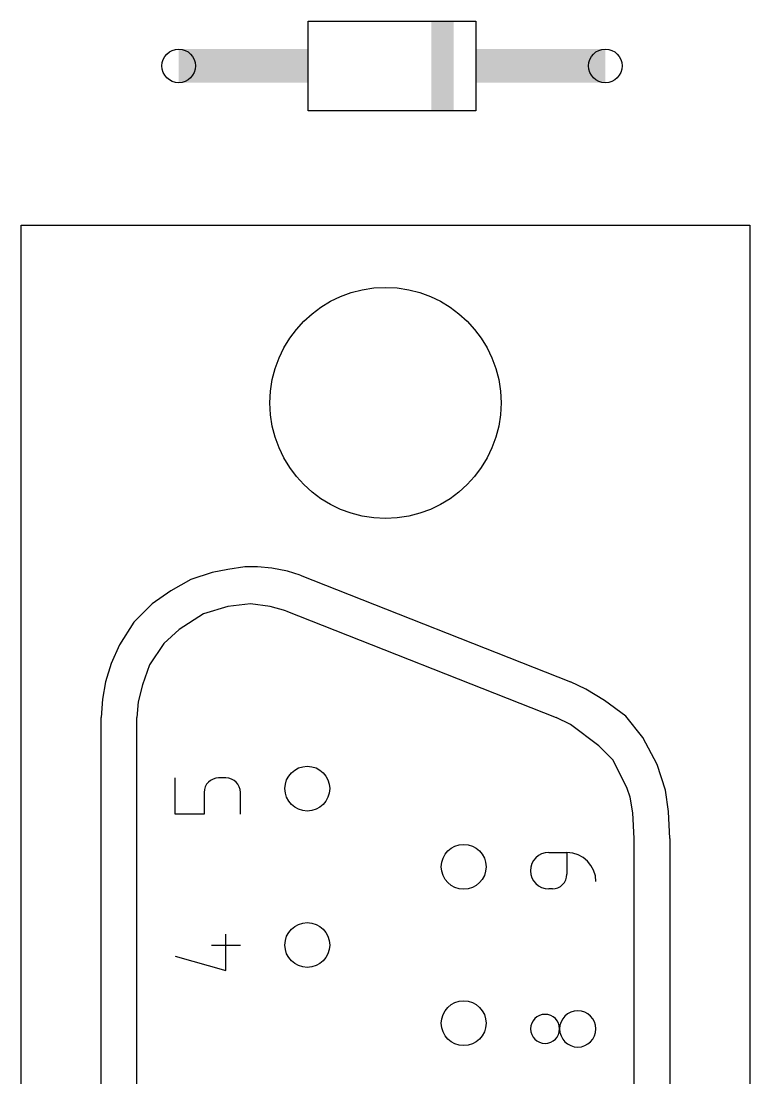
# Model space of a CAD drawing. Extents: x -12 to 58, y -5 to 95.
# Drawn here: x 20.49 to 33.51, y 38.92 to 57.8 of the extents above; entities that cross this region are included whole.
import ezdxf

# ---------------------------------------------------------------- set-up
doc = ezdxf.new("R2010")
doc.units = 0
doc.layers.add('21', color=253, linetype='CONTINUOUS')
doc.layers.add('51', color=253, linetype='CONTINUOUS')

# ---------------------------------------------------------------- blocks, each defined once
blk = doc.blocks.new('RECT')
blk.add_solid([(-0.5, -0.5), (0.5, -0.5), (-0.5, 0.5), (0.5, 0.5)])

msp = doc.modelspace()

# ---------------------------------------------------------------- linework, layer by layer
at = {"layer": '21'}
for p, q in [((25.6163, 57.7975), (28.6163, 57.7975)), ((25.6163, 56.1975), (25.6163, 57.7975)), ((28.6163, 57.7975), (28.6163, 56.1975)), ((28.6163, 56.1975), (25.6163, 56.1975)), ((20.4912, 22.8472), (20.4912, 54.1528)), ((20.4912, 54.1528), (33.5088, 54.1528)), ((33.5088, 54.1528), (33.5088, 22.8472)), ((23.9012, 47.9488), (23.5202, 47.8218)), ((24.1806, 47.9996), (23.9012, 47.9488)), ((24.4854, 48.0504), (24.1806, 47.9996)), ((24.714, 48.0504), (24.4854, 48.0504)), ((24.968, 48.025), (24.714, 48.0504)), ((25.2474, 47.9742), (24.968, 48.025)), ((25.476, 47.898), (25.2474, 47.9742)), ((23.5202, 47.8218), (23.1646, 47.6186)), ((25.476, 47.898), (30.302, 45.993)), ((23.1646, 47.6186), (22.8344, 47.39)), ((22.8344, 47.39), (22.5042, 47.0598)), ((24.587, 47.39), (24.1806, 47.3392)), ((24.9426, 47.3392), (24.587, 47.39)), ((23.7488, 47.2122), (23.317, 46.9328)), ((24.1806, 47.3392), (23.7488, 47.2122)), ((25.222, 47.263), (24.9426, 47.3392)), ((25.222, 47.263), (30.048, 45.358)), ((22.5042, 47.0598), (22.2502, 46.6534)), ((23.317, 46.9328), (23.0376, 46.6788)), ((22.2502, 46.6534), (22.0978, 46.3232)), ((23.0376, 46.6788), (22.7836, 46.2978)), ((22.0978, 46.3232), (21.9962, 45.993)), ((22.7836, 46.2978), (22.6566, 45.9422)), ((21.9962, 45.993), (21.9454, 45.6882)), ((22.6566, 45.9422), (22.5804, 45.6374)), ((30.5814, 45.866), (30.302, 45.993)), ((21.9454, 45.6882), (21.92, 45.358)), ((30.9116, 45.6628), (30.5814, 45.866)), ((22.5804, 45.6374), (22.555, 45.358)), ((31.2926, 45.3834), (30.9116, 45.6628)), ((21.92, 31.642), (21.92, 45.358)), ((22.555, 31.642), (22.555, 45.358)), ((30.302, 45.231), (30.048, 45.358)), ((31.5974, 45.0024), (31.2926, 45.3834)), ((30.81, 44.85), (30.302, 45.231)), ((31.8514, 44.5198), (31.5974, 45.0024)), ((31.064, 44.596), (30.81, 44.85)), ((31.318, 44.088), (31.064, 44.596)), ((32.0038, 44.0626), (31.8514, 44.5198)), ((23.2408, 43.6308), (23.2408, 44.2799)), ((24.1496, 44.2799), (24.0197, 44.2799)), ((23.7601, 44.0203), (23.7601, 43.6308)), ((24.4092, 43.6308), (24.4092, 44.0203)), ((31.3688, 43.9356), (31.318, 44.088)), ((32.0546, 43.6816), (32.0038, 44.0626)), ((31.4196, 43.6562), (31.3688, 43.9356)), ((23.7601, 43.6308), (23.2408, 43.6308)), ((31.445, 43.199), (31.4196, 43.6562)), ((32.08, 43.199), (32.0546, 43.6816)), ((31.445, 33.801), (31.445, 43.199)), ((32.08, 43.199), (32.08, 33.801)), ((29.9154, 42.9464), (30.2399, 42.9464)), ((30.2399, 42.9464), (30.2399, 42.5569)), ((29.9803, 42.2973), (29.9154, 42.2973)), ((24.1496, 40.8368), (24.1496, 41.4859)), ((23.8899, 41.2912), (24.4092, 41.2912)), ((23.2408, 41.0964), (24.1496, 40.8368))]:
    msp.add_line(p, q, dxfattribs=at)
msp.add_circle((27, 50.9778), 2.0638, dxfattribs=at)
for centre, radius, start, end in [((24.0197, 44.0203), 0.2596, 90, 180), ((24.1496, 44.0203), 0.2596, 0, 90), ((29.9154, 42.6219), 0.3246, 90, 270), ((30.2399, 42.4271), 0.5193, 0, 90), ((29.9803, 42.5569), 0.2596, 270, 0), ((29.8504, 39.7961), 0.2596, 90, 270), ((29.8504, 39.7961), 0.2596, 270, 90), ((30.4346, 39.7961), 0.3246, 90, 270), ((30.4346, 39.7961), 0.3246, 270, 90)]:
    msp.add_arc(centre, radius, start, end, dxfattribs=at)
at = {"layer": '51'}
for centre, radius in [((23.3063, 56.9975), 0.3), ((30.9263, 56.9975), 0.3), ((25.603, 44.088), 0.4), ((28.397, 42.691), 0.4), ((25.603, 41.294), 0.4), ((28.397, 39.897), 0.4)]:
    msp.add_circle(centre, radius, dxfattribs=at)

# ---------------------------------------------------------------- block references
at = {"layer": '21'}
for p, xscale, yscale in [((28.0163, 56.9975), 0.4, 1.6), ((24.8169, 56.9975), 1.5988, 0.6)]:
    msp.add_blockref('RECT', p, dxfattribs=dict(at, xscale=xscale, yscale=yscale))
at = {"layer": '21', "xscale": 1.5988, "yscale": 0.6, "rotation": 180}
msp.add_blockref('RECT', (29.4157, 56.9975), dxfattribs=at)
at = {"layer": '51', "xscale": 0.7112, "yscale": 0.6}
msp.add_blockref('RECT', (23.6619, 56.9975), dxfattribs=at)
at = {"layer": '51', "xscale": 0.7112, "yscale": 0.6, "rotation": 180}
msp.add_blockref('RECT', (30.5707, 56.9975), dxfattribs=at)

doc.saveas('drawing.dxf')
